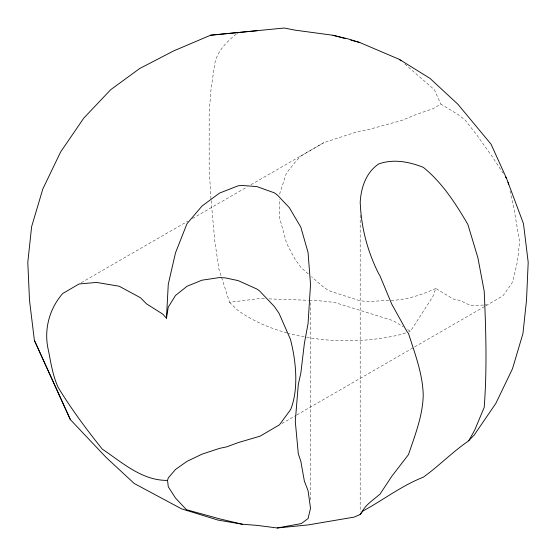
<?xml version="1.0" encoding="UTF-8"?>
<svg xmlns="http://www.w3.org/2000/svg" width="556" height="556" viewBox="0 0 556 556"><rect width="100%" height="100%" fill="white"/><g stroke="black" fill="none" stroke-linecap="round" stroke-linejoin="round"><path stroke-width="0.42" stroke-dasharray="2.78 2.08" d="M483.428 305.056L471.043 305.737L459.951 300.407L453.425 299.121L435.807 288.474L432.839 296.577L410.446 331.279L408.834 331.828M279.578 194.169L286.34 173.27L295.083 162.331L300.574 156.194L323.773 142.677L358.175 131.445L366.599 130.083L401.585 120.485L417.25 114.126L432.839 108.781L440.825 104.076L457.908 114.453L465.011 119.943L475.651 133.405L492.164 156.472L503.305 173.472M236.21 34.083C226.924 41.7 217.264 51.131 214.804 63.342L210.981 89.731L209.167 112.729L209.167 168.454L210.981 198.923M435.807 288.474C421.372 294.916 405.63 300.33 389.638 300.386M486.055 305.696L502.951 295.82L511.242 284.338L512.792 281.28L517.469 261.584L519.575 241.645L514.244 210.161L509.699 189.561M81.315 282.663L187.907 221.121M192.411 218.522L247.211 186.885M250.964 184.717L323.773 142.677M281.836 423.596L296.105 415.36M296.855 414.929L485.305 306.127M405.609 332.933L401.585 334.309A139.153 80.342 0 0 1 305.091 337.047M211.134 200.646L214.804 241.102L218.953 269.257L229.538 302.297L259.624 298.565L265.622 298.78M484.255 305.008L487.556 304.827M388.783 300.435L366.599 301.574L359.225 300.511L330.271 291.226L324.489 287.966L311.499 276.7M269.048 298.899L308.462 300.289M309.324 300.316L317.886 300.615L334.51 302.45L393.238 320.68L403.274 326.865M407.583 329.513L410.446 331.279M404.837 64.037L434.375 89.711L440.825 104.076M308.253 273.879L301.116 267.679L295.083 259.27L286.618 243.389L279.675 218.084L279.599 199.291M229.538 302.297L237.461 310.026A139.153 80.342 0 0 0 287.417 333.051M360.184 215.165L360.184 511.756M310.526 302.624L310.526 500.449M304.236 336.894A139.153 80.342 0 0 1 288.265 333.28"/><path stroke-width="0.83" d="M242.499 524.266L219.439 518.817L186.434 509.699L175.501 498.058L168.273 486.715L167.537 480.391C142.127 480.752 122.237 462.488 102.394 449.192L102.158 448.928C86.361 429.274 71.3 408.987 58.165 387.449C52.98 376.051 50.943 363.659 48.678 351.448C43.403 331.001 48.865 309.365 62.675 293.54L79.063 283.963L96.633 282.441L119.172 286.222L140.459 297.731L146.492 303.84L162.713 314.077L166.446 318.192L168.273 284.311L175.501 252.827L186.997 223.686L201.988 206.061L219.439 193.134L238.163 185.787L242.499 185.495L256.893 186.587L274.344 192.835L277.298 194.941L289.328 207.666L300.831 227.195L308.059 252.445L310.526 284.401L308.059 323.634L304.389 343.295L300.831 373.145L298.315 384.335L295.285 421.385L298.315 453.891L300.831 461.285L304.389 481.204L308.059 490.649L310.526 508.253L308.059 518.588L301.352 523.557L277.298 527.978L256.893 525.364L242.499 524.266L217.889 520.055L181.499 508.823L134.225 483.484L106.113 457.407L70.362 419.634L34.396 340.411L29.489 300.247L27.8 262.335L31.616 226.695L42.791 189.082L60.576 152.052L83.747 118.143L110.734 89.655L139.695 68.527L173.368 51.041L210.606 35.202L284.255 28.022L295.083 30.149L332.891 35.257L347.785 38.816L359.774 42.513L399.298 59.353L430.003 78.389L457.935 104.292L491.059 144.192L506.551 178.427L523.488 223.727L528.2 262.335L526.511 300.247L522.946 333.572L512.493 368.746L495.862 403.371L474.192 435.084L467.874 441.422C452.167 452.243 438.677 466.206 423.269 477.208C401.356 485.77 382.827 500.351 362.331 511.346C361.351 512.66 358.168 517.149 361.706 512.604C365.125 505.14 372.617 500.449 378.664 495.215L379.797 494.479L391.723 476.388L408.493 454.586C414.957 435.265 422.796 415.756 423.227 395.107C422.713 373.757 414.839 353.519 408.493 333.398L406.943 331.543L391.723 304.076L379.797 275.422L378.664 273.67C367.78 251.993 361.379 228.301 360.316 204.059L360.184 203.023C360.809 188.255 365.869 172.548 378.664 163.971C393.37 158.648 409.133 161.761 423.269 167.328C442.215 182.59 455.725 203.628 467.874 224.457L477.896 257.782L484.2 291.177C485.916 329.854 487.16 368.718 484.2 407.353L474.748 430.024L468.743 440.832M166.446 318.192L168.273 307.107L175.501 295.472L186.997 286.291L201.988 280.182L219.439 277.569L225.368 277.903L238.163 280.606L256.893 289.037L259.437 290.83L274.344 306.488L279.029 313.299L290.461 339.362A111.186 55.266 66.1 0 1 290.649 409.536L279.411 424.874L260.069 436.168L238.163 442.618L226.563 446.885L219.439 448.393L201.988 454.176L186.997 461.362L175.501 469.466L168.273 477.938L167.537 480.391M237.461 33.124L238.635 32.429M360.316 514.467L354.102 517.115L308.212 524.913L277.298 527.978M210.606 35.202L257.15 30.705M332.891 35.257L345.109 38.559M350.815 40.095L359.774 42.513M399.298 59.353L401.015 60.75M505.619 177.016L506.551 178.427M34.396 340.411L70.362 419.634M508.066 182.146L508.608 184.62"/></g></svg>
